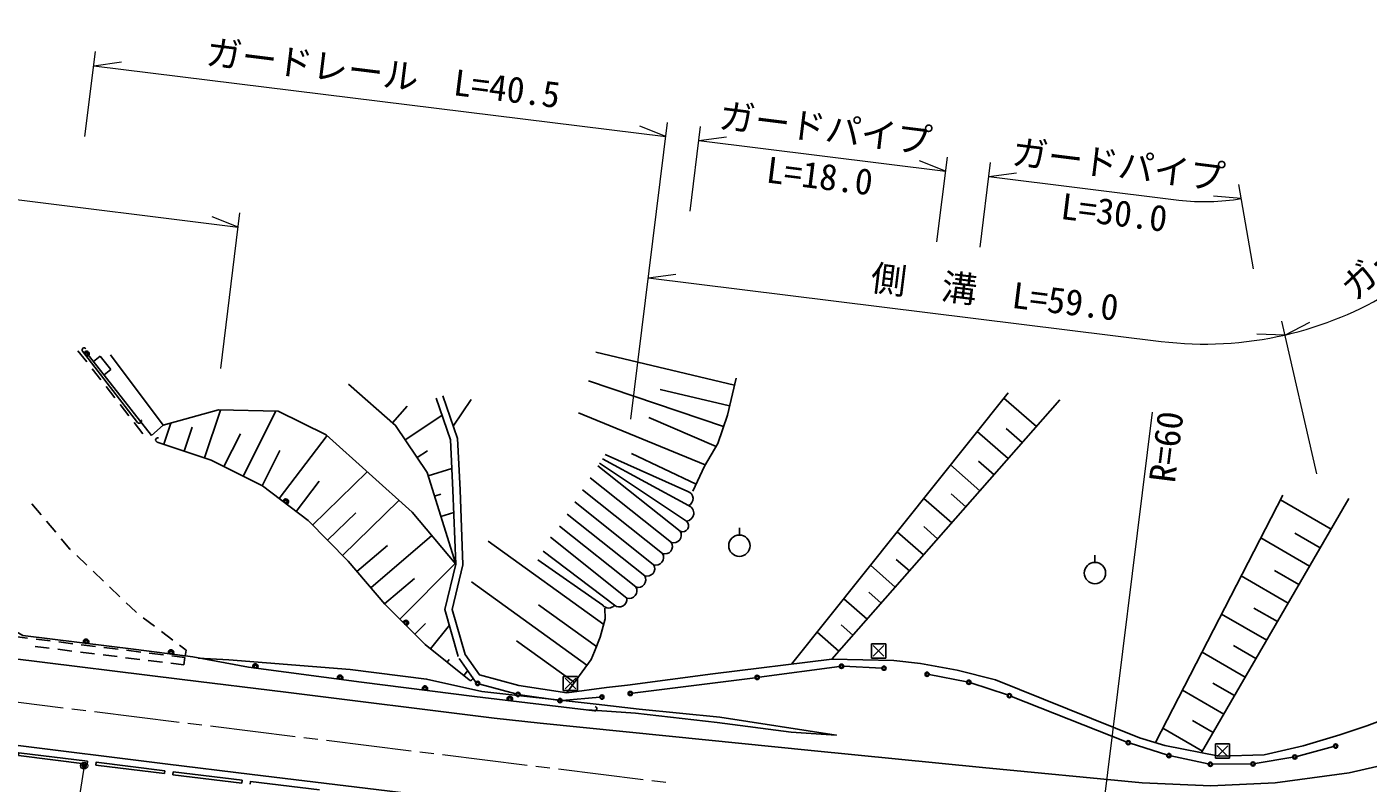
# Model space of a CAD drawing. Units: millimetres, scale not verified. Extents: x 40000 to 680000, y 20000 to 380000.
# Drawn here: x 306304 to 400416, y 259477 to 312589 of the extents above; entities that cross this region are included whole.
import ezdxf
from ezdxf.enums import TextEntityAlignment as Align

# ---------------------------------------------------------------- set-up
doc = ezdxf.new("R2010")
doc.units = ezdxf.units.MM
doc.header["$LTSCALE"] = 1000
doc.header["$PDMODE"] = 32
doc.header["$PDSIZE"] = 500
for name, color, linetype, lineweight in [('M-BGD', 7, 'Continuous', 25), ('M-BMK', 2, 'Continuous', 13), ('M-BMK-ROW', 30, 'Continuous', 25), ('M-STR-HTXT', 7, 'Continuous', 13), ('M-STR-STRC', 7, 'Continuous', 25)]:
    doc.layers.add(name, color=color, linetype=linetype, lineweight=lineweight)
doc.styles.add('ＭＳ ゴシック', font='')
doc.styles.get('ＭＳ ゴシック').set_extended_font_data('MS Gothic')

msp = doc.modelspace()

# ---------------------------------------------------------------- linework, layer by layer
at = {"layer": 'M-BGD'}
for p, q in [((309892, 289844), (310508, 289056)), ((315055, 283894), (310454, 289774)), ((311461, 289462), (310988, 289092)), ((312200, 288516), (311461, 289462)), ((355961, 287424), (346235, 289750)), ((310878, 288584), (311494, 287796)), ((311728, 288147), (312200, 288516)), ((311864, 287324), (312480, 286536)), ((355189, 284528), (345719, 287740)), ((355612, 285965), (350749, 287128)), ((337486, 286424), (336222, 284552)), ((359957, 267827), (375157, 286898)), ((362778, 268175), (378786, 286399)), ((377136, 284521), (374857, 286522)), ((312850, 286063), (313466, 285276)), ((318766, 282326), (319885, 285679)), ((321473, 281043), (323778, 285611)), ((331971, 284782), (332989, 285947)), ((332859, 283583), (335432, 285303)), ((353908, 281831), (345005, 285492)), ((313836, 284803), (314452, 284016)), ((315920, 283276), (316417, 284764)), ((317343, 282801), (317902, 284478)), ((354664, 283127), (349944, 285150)), ((376146, 283394), (375006, 284394)), ((320133, 281719), (321286, 284003)), ((324010, 279465), (327368, 283885)), ((375156, 282267), (372985, 284174)), ((322812, 280367), (324062, 282845)), ((333692, 282336), (334416, 282819)), ((352673, 279969), (346875, 282553)), ((353257, 280480), (348740, 282624)), ((334464, 281059), (336125, 281577)), ((352148, 277165), (346374, 281768)), ((352584, 277873), (346494, 281956)), ((352721, 278970), (346686, 282258)), ((373176, 280013), (371113, 281825)), ((374166, 281140), (373081, 282093)), ((325204, 278558), (326824, 280690)), ((326357, 277603), (330182, 281350)), ((351525, 276383), (345834, 280920)), ((334910, 279627), (335361, 279767)), ((350901, 275601), (345293, 280072)), ((372186, 278886), (371155, 279792)), ((385493, 262330), (394428, 279697)), ((306653, 279088), (307299, 278324)), ((328456, 275460), (332415, 279338)), ((350278, 274819), (344752, 279224)), ((371196, 277759), (369241, 279476)), ((388723, 261625), (399062, 279475)), ((397809, 277312), (394259, 279368)), ((307686, 277865), (308331, 277101)), ((327406, 276531), (329386, 278471)), ((335356, 278195), (336259, 278476)), ((349654, 274037), (344212, 278376)), ((330432, 273204), (334714, 276863)), ((348408, 272473), (343048, 276746)), ((349031, 273255), (343671, 277528)), ((356302, 276901), (356302, 277401)), ((369216, 275505), (367369, 277127)), ((370206, 276632), (369229, 277490)), ((396305, 274716), (392885, 276697)), ((397057, 276014), (395282, 277042)), ((308718, 276643), (309329, 275919)), ((309329, 275919), (309367, 275883)), ((329458, 274345), (331599, 276174)), ((346779, 270621), (338672, 276476)), ((347537, 271981), (342542, 275758)), ((309801, 275468), (310524, 274777)), ((332467, 271003), (336354, 274904)), ((346715, 271981), (342162, 275161)), ((368227, 274378), (367303, 275189)), ((381243, 274981), (381243, 275481)), ((310957, 274362), (311679, 273670)), ((367237, 273251), (365497, 274779)), ((394802, 272120), (391511, 274026)), ((395553, 273418), (393843, 274408)), ((312112, 273255), (312834, 272563)), ((331407, 272064), (333500, 273853)), ((345601, 267753), (337494, 273607)), ((313267, 272148), (313945, 271498)), ((346267, 269071), (342214, 271999)), ((365257, 270997), (363625, 272430)), ((366247, 272124), (365377, 272888)), ((313945, 271498), (313994, 271461)), ((314472, 271099), (315269, 270495)), ((393298, 269524), (390137, 271355)), ((394050, 270822), (392404, 271775)), ((315747, 270133), (316544, 269529)), ((333530, 269945), (334275, 270692)), ((334626, 268923), (335951, 270565)), ((364267, 269870), (363451, 270586)), ((305444, 269773), (306354, 269661)), ((306950, 269588), (307942, 269466)), ((308538, 269393), (309530, 269271)), ((310126, 269198), (311119, 269076)), ((317023, 269166), (317475, 268824)), ((344723, 266537), (340669, 269464)), ((363277, 268743), (361753, 270081)), ((306886, 269072), (307879, 268950)), ((308474, 268877), (309467, 268755)), ((310062, 268682), (311055, 268560)), ((311650, 268487), (312643, 268365)), ((311714, 269003), (312707, 268881)), ((313238, 268291), (314231, 268169)), ((313302, 268808), (314295, 268686)), ((314890, 268612), (315883, 268490)), ((316478, 268417), (317389, 268305)), ((317325, 267789), (317389, 268305)), ((317475, 268824), (317404, 268397)), ((337784, 266588), (336646, 268228)), ((391794, 266928), (388762, 268684)), ((392546, 268226), (390966, 269142)), ((314826, 268096), (315819, 267974)), ((316414, 267901), (317325, 267789)), ((335793, 267981), (335930, 268151)), ((336961, 267039), (337235, 267379)), ((391043, 265630), (389527, 266508)), ((390291, 264332), (387388, 266013)), ((389539, 263034), (388088, 263875)), ((388787, 261736), (386014, 263342)), ((310538, 260820), (305711, 261419)), ((310562, 261019), (310538, 260820)), ((315965, 260149), (311141, 260750)), ((315989, 260347), (315965, 260149)), ((321383, 259488), (316559, 260072)), ((321407, 259686), (321383, 259488))]:
    msp.add_line(p, q, dxfattribs=at)
for points in [[(312170, 289561), (315873, 284614), (315055, 283894)], [(328870, 287492), (332179, 284600), (334392, 281289), (336397, 274853)], [(353022, 279986), (353857, 281744), (354782, 283328), (355458, 285320), (356077, 287910)], [(336576, 268376), (335637, 271666), (336397, 274853), (336198, 280056), (336029, 283583), (335014, 286508)], [(337057, 268513), (336154, 271677), (336899, 274804), (336698, 280078), (336525, 283679), (335486, 286672)], [(315873, 284614), (319749, 285682), (323932, 285608), (327304, 283942), (333338, 278507), (336397, 274853)], [(346128, 268732), (346535, 269727), (346887, 271020), (346853, 271759)], [(338224, 265921), (334355, 266792), (328998, 267458), (320482, 268147), (318315, 268263)], [(403131, 264549), (400323, 263499), (398428, 262880), (395859, 262097), (393111, 261468), (389970, 261380), (386138, 262133), (384380, 262670), (374266, 266735), (371569, 267416), (369018, 267873), (367136, 268095), (362778, 268175), (354436, 267147), (348458, 266360), (346983, 266193), (344202, 265815), (340827, 266344), (338054, 267075), (337057, 268513)], [(344202, 265815), (345894, 268158), (346128, 268732)], [(338224, 265921), (346252, 265031), (349262, 264669), (354916, 264119), (363098, 262850), (359935, 263054), (354738, 263744), (349007, 264385), (345639, 264620)], [(310562, 261019), (305735, 261618), (305711, 261419)], [(315989, 260347), (311165, 260948), (311141, 260750)], [(321407, 259686), (316583, 260271), (316559, 260072)], [(326838, 259010), (322009, 259603), (321985, 259404)]]:
    msp.add_lwpolyline(points, dxfattribs=at)
for centre in [(356302, 276151), (381243, 274231)]:
    msp.add_circle(centre, 750, dxfattribs=at)
for centre, radius, start, end in [((352515, 279461), 532, 292.81199, 72.78007), ((352531, 278437), 566, 275.377, 70.3972), ((352313, 277551), 420, 246.82518, 49.87117), ((351694, 276887), 532, 251.45282, 31.4209), ((351070, 276106), 532, 251.45282, 31.4209), ((349824, 274542), 532, 251.45282, 31.4209), ((350447, 275324), 532, 251.45282, 31.4209), ((349200, 273760), 532, 251.45282, 31.4209), ((348577, 272978), 532, 251.45282, 31.4209), ((347883, 272386), 532, 229.5218, 9.48988), ((347126, 272279), 508, 216.01321, 324.02577)]:
    msp.add_arc(centre, radius, start, end, dxfattribs=at)
at = {"layer": 'M-BMK'}
for p, q in [((302909, 265518), (308864, 264780)), ((309459, 264706), (310451, 264583)), ((311047, 264509), (317001, 263771)), ((317597, 263697), (318589, 263574)), ((319185, 263501), (325139, 262763)), ((325735, 262689), (326727, 262566)), ((327322, 262492), (333277, 261754)), ((333872, 261680), (334865, 261557)), ((335460, 261483), (341415, 260745)), ((342010, 260672), (343002, 260549)), ((343598, 260475), (349552, 259737)), ((350148, 259663), (351140, 259540))]:
    msp.add_line(p, q, dxfattribs=at)
msp.add_arc((388969, 315311), 60000, 262.93468, 320.50496, dxfattribs=at)
at = {"layer": 'M-BMK-ROW'}
for p, q in [((365567, 268261), (365567, 269261)), ((365567, 269261), (366567, 269261)), ((365567, 268261), (365567, 269261)), ((365567, 269261), (366567, 269261)), ((366567, 269261), (366567, 268261)), ((366567, 269261), (366567, 268261)), ((366567, 268261), (365567, 268261)), ((366567, 268261), (365567, 268261)), ((365692, 269136), (366442, 268386)), ((366442, 269136), (365692, 268386)), ((365692, 269136), (366442, 268386)), ((366442, 269136), (365692, 268386)), ((343942, 265975), (343942, 266975)), ((343942, 266975), (344942, 266975)), ((343942, 265975), (343942, 266975)), ((343942, 266975), (344942, 266975)), ((344067, 266850), (344817, 266100)), ((344817, 266850), (344067, 266100)), ((344067, 266850), (344817, 266100)), ((344817, 266850), (344067, 266100)), ((344942, 266975), (344942, 265975)), ((344942, 266975), (344942, 265975)), ((344942, 265975), (343942, 265975)), ((344942, 265975), (343942, 265975)), ((389695, 261237), (389695, 262237)), ((389695, 262237), (390695, 262237)), ((389695, 261237), (389695, 262237)), ((389695, 262237), (390695, 262237)), ((389820, 262112), (390570, 261362)), ((390570, 262112), (389820, 261362)), ((389820, 262112), (390570, 261362)), ((390570, 262112), (389820, 261362)), ((390695, 262237), (390695, 261237)), ((390695, 262237), (390695, 261237)), ((390695, 261237), (389695, 261237)), ((390695, 261237), (389695, 261237))]:
    msp.add_line(p, q, dxfattribs=at)
at = {"layer": 'M-STR-HTXT'}
for p, q in [((120561, 323386), (321135, 298527)), ((310379, 304898), (311117, 310853)), ((310994, 309860), (312941, 310123)), ((310994, 309860), (351133, 304885)), ((348673, 285037), (351256, 305878)), ((351133, 304885), (349309, 305615)), ((352837, 299636), (353575, 305590)), ((353452, 304598), (355399, 304860)), ((353452, 304598), (370772, 302451)), ((370772, 302451), (368948, 303181)), ((370157, 297489), (370895, 303444)), ((373189, 297113), (373927, 303068)), ((373804, 302075), (375752, 302338)), ((373804, 302075), (387124, 300425)), ((392363, 295601), (391345, 301514)), ((391515, 300528), (389557, 300699)), ((319905, 288603), (321258, 299519)), ((321135, 298527), (319311, 299257)), ((349903, 294961), (351850, 295224)), ((349903, 294961), (385894, 290500)), ((396820, 281203), (394353, 291922)), ((394577, 290948), (396316, 291861)), ((394577, 290948), (392613, 291009)), ((381589, 255766), (385279, 285538)), ((310323, 260705), (309312, 254264))]:
    msp.add_line(p, q, dxfattribs=at)
for radius in [150, 120, 90, 60, 30, 20]:
    msp.add_circle((310323, 260705), radius, dxfattribs=at)
for radius, start, end in [(15000, 262.93468, 279.77165), (25000, 282.96296, 320.50496), (25000, 262.93468, 282.96296)]:
    msp.add_arc((388969, 315311), radius, start, end, dxfattribs=at)
msp.add_point((310323, 260705), dxfattribs=at)
at = {"layer": 'M-STR-STRC'}
for p, q in [((314080, 284814), (310214, 289804)), ((357695, 266921), (363314, 267670)), ((363613, 267683), (366296, 267559)), ((338082, 266442), (340620, 265752)), ((348789, 265794), (357398, 266883)), ((369621, 267102), (372250, 266591)), ((372540, 266515), (375101, 265670)), ((340913, 265691), (343558, 265298)), ((343856, 265289), (346499, 265508)), ((375383, 265568), (383442, 262378)), ((383725, 262277), (386289, 261463)), ((395415, 261357), (397990, 262047)), ((386579, 261387), (389201, 260837)), ((389497, 260807), (392184, 260825)), ((392482, 260851), (395122, 261293))]:
    msp.add_line(p, q, dxfattribs=at)
for points in [[(346135, 264560), (337711, 265574), (329776, 266571), (321860, 267622), (317942, 268340), (313980, 268870), (310004, 269348), (306035, 269845), (302644, 271789), (300008, 274726), (298355, 278279), (298058, 282228), (297938, 286214), (297980, 288213), (298425, 291265)], [(104189, 287082), (110247, 286366), (115673, 285695), (134165, 283388), (155352, 280749), (169325, 279018), (183841, 277198), (191692, 276225), (212861, 273593), (234591, 270906), (256292, 268210), (272584, 266207), (289450, 264121), (305141, 262189), (316020, 260848), (322109, 260093), (332358, 258839), (341341, 257732)], [(440012, 287746), (437806, 284867), (435687, 282173), (433843, 280168), (430305, 276748), (426326, 273364), (421685, 269862), (417608, 267195), (413454, 264921), (408804, 262929), (404092, 261354), (399084, 260208), (393887, 259500), (389375, 259289), (384567, 259505), (373354, 260590), (361333, 261779), (351362, 262782), (342325, 263684), (339091, 264050), (324488, 265859), (317196, 266758)], [(337350, 266725), (334253, 269224), (331428, 272039), (328840, 275067), (326053, 277913), (322844, 280351), (319249, 282165), (315445, 283434)], [(317196, 266758), (305110, 268252), (304260, 268533), (303474, 268986), (302509, 269787), (301633, 270693), (300453, 272117), (299577, 273318), (298765, 274508)]]:
    msp.add_lwpolyline(points, dxfattribs=at)
for centre, radius in [((310494, 289626), 100), ((324476, 279252), 100), ((332901, 270730), 100), ((310467, 269406), 100), ((316422, 268657), 112), ((316422, 268657), 100), ((322339, 267671), 100), ((363463, 267690), 150), ((363463, 267690), 120), ((363463, 267690), 100), ((366446, 267553), 150), ((366446, 267553), 120), ((366446, 267553), 100), ((369473, 267130), 150), ((328287, 266882), 100), ((337938, 266482), 150), ((337938, 266482), 120), ((337938, 266482), 100), ((357546, 266901), 150), ((357546, 266901), 120), ((357546, 266901), 100), ((369473, 267130), 120), ((369473, 267130), 100), ((372398, 266562), 150), ((372398, 266562), 120), ((372398, 266562), 100), ((334238, 266124), 100), ((340192, 265389), 112), ((340192, 265389), 100), ((340765, 265713), 150), ((340765, 265713), 120), ((340765, 265713), 100), ((343706, 265276), 150), ((346649, 265521), 150), ((346649, 265521), 120), ((346649, 265521), 100), ((348640, 265775), 150), ((348640, 265775), 120), ((348640, 265775), 100), ((375244, 265623), 150), ((375244, 265623), 120), ((375244, 265623), 100), ((343706, 265276), 120), ((343706, 265276), 100), ((383582, 262323), 150), ((383582, 262323), 120), ((383582, 262323), 100), ((398135, 262086), 150), ((398135, 262086), 120), ((398135, 262086), 100), ((386432, 261418), 150), ((386432, 261418), 120), ((386432, 261418), 100), ((389347, 260806), 150), ((389347, 260806), 120), ((389347, 260806), 100), ((392334, 260826), 150), ((392334, 260826), 120), ((392334, 260826), 100), ((395270, 261318), 150), ((395270, 261318), 120), ((395270, 261318), 100)]:
    msp.add_circle(centre, radius, dxfattribs=at)
for centre, radius, start, end in [((310332, 289896), 150, 37.77069, 217.77069), ((310494, 289626), 188, 270.90079, 164.64059), ((310494, 289626), 150, 259.18031, 176.36107), ((310494, 289626), 112, 217.77071, 217.77067), ((314199, 284906), 150, 217.77069, 37.77069), ((315492, 283577), 150, 71.55015, 251.55015), ((324476, 279252), 188, 285.90544, 179.64524), ((324476, 279252), 150, 274.18496, 191.36572), ((324476, 279252), 112, 232.77537, 232.77531), ((332901, 270730), 188, 278.22969, 171.96948), ((332901, 270730), 150, 266.50921, 183.68996), ((332901, 270730), 112, 225.09962, 225.09955), ((310467, 269406), 188, 316.26845, 210.00824), ((310467, 269406), 150, 304.54797, 221.72872), ((310467, 269406), 112, 263.13836, 263.13833), ((316422, 268657), 188, 315.51503, 209.25482), ((316422, 268657), 150, 303.79455, 220.9753), ((322339, 267671), 188, 315.57145, 209.31124), ((322339, 267671), 150, 303.85097, 221.03172), ((322339, 267671), 112, 262.44137, 262.44132), ((328287, 266882), 188, 315.57145, 209.31124), ((328287, 266882), 150, 303.85097, 221.03172), ((328287, 266882), 112, 262.44137, 262.44132), ((337444, 266842), 150, 231.10218, 51.10218), ((334238, 266124), 188, 315.96707, 209.70686), ((334238, 266124), 150, 304.24659, 221.42734), ((334238, 266124), 112, 262.837, 262.83693), ((340192, 265389), 188, 316.26651, 210.00631), ((340192, 265389), 150, 304.54603, 221.72679), ((346153, 264709), 150, 263.13641, 83.13641)]:
    msp.add_arc(centre, radius, start, end, dxfattribs=at)

# ---------------------------------------------------------------- texts
at = {"layer": 'M-STR-HTXT', "style": 'ＭＳ ゴシック'}
for s, rotation, p in [('ガードレール\u3000L=40.5', 352.935, (331125, 307869)), ('ガードパイプ', 352.935, (362173, 304021)), ('ガードパイプ', 352.935, (382726, 301473)), ('ガードパイプ', 42.832, (405390, 297966)), ('側\u3000溝\u3000L=59.0', 352.935, (374033, 292474))]:
    msp.add_text(s, height=1833, rotation=rotation, dxfattribs=at).set_placement(p, align=Align.BOTTOM_CENTER)
for s, p in [('L=18.0', (362050, 303028)), ('L=30.0', (382713, 300467))]:
    msp.add_text(s, height=1833, rotation=352.935, dxfattribs=at).set_placement(p, align=Align.TOP_CENTER)
msp.add_text('R=60', height=1833, rotation=82.935, dxfattribs=at).set_placement((387396, 280443), align=Align.BOTTOM_LEFT)

doc.saveas('drawing.dxf')
